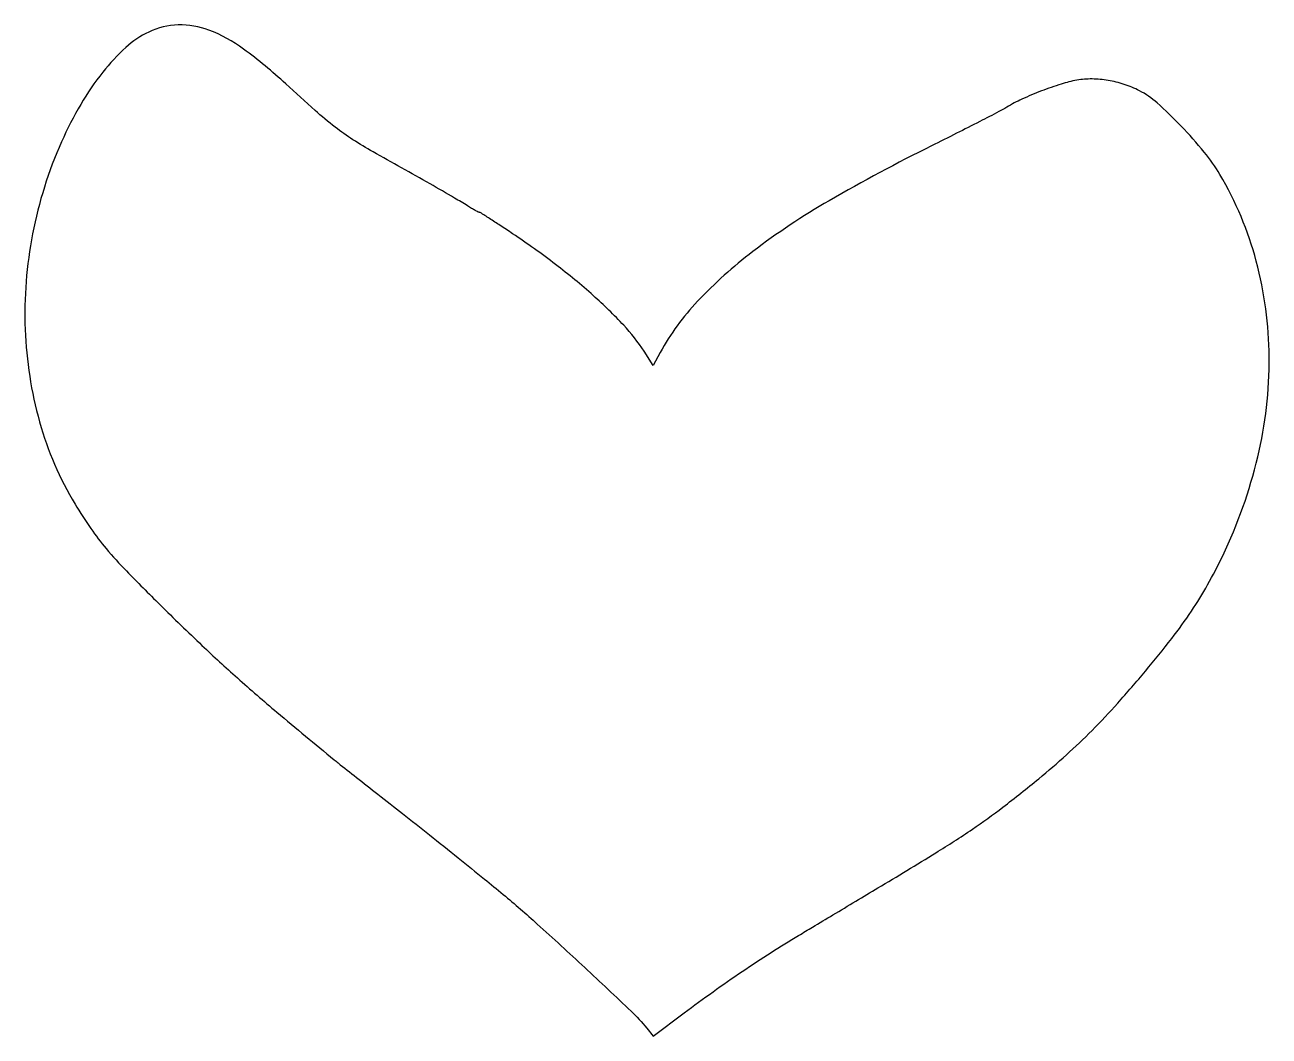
# Model space of a CAD drawing. Extents: x 0 to 464, y 0 to 377.
import ezdxf

# ---------------------------------------------------------------- set-up
doc = ezdxf.new("R2010")
doc.units = 0

msp = doc.modelspace()

# ---------------------------------------------------------------- linework, layer by layer
msp.add_lwpolyline([(46.5, 374.133299, 0.073689), (37.980737, 368.396852, 0.039898), (29.336947, 359.142792, 0.03548), (21.150124, 347.192284, 0.028023), (13.998611, 333.240543, 0.056574), (3.224347, 298.970743, 0.057307), (0.469585, 263.308986, 0.058964), (5.852075, 228.904151, 0.067301), (19.04608, 198.32838, 0.015535), (24.946164, 189.180811, 0.024215), (30.638055, 181.729617, 0.017932), (38.148715, 173.447898, 0.00484), (50.643472, 160.871767, 0.004604), (66.313747, 145.684205, 0.00828), (79.484772, 133.561208, 0.007189), (94.241772, 120.798646, 0.002618), (115.5, 103.130247, 0.005161), (116.968469, 101.947893, 0.000125), (123.815625, 96.553137, 0.000273), (131.850262, 90.233137, 0.000185), (141, 83.049568, -0.001548), (151.023064, 75.136107, -0.00126), (161.709375, 66.601131, -0.001273), (171.510717, 58.691293, -0.003329), (178.5, 52.943805, -0.010154), (191.185793, 41.925347, -0.003641), (208.82373, 25.730715, -0.002365), (226.137148, 9.446498, -0.033322), (231.912873, 3.180078), (234.325746, 0.18438), (245.912873, 8.877706, -0.006115), (256.605869, 16.697681, -0.006086), (267.503569, 24.266307, -0.006254), (278.253478, 31.345583, -0.007613), (288.5, 37.693163, -0.000018), (293.646053, 40.7734, -0.000006), (301.290625, 45.348659, -0.000006), (309.800943, 50.441793, -0.000007), (318, 55.348374, 0.003118), (339.639598, 68.481779, 0.011234), (353.18915, 77.246982, 0.014388), (364.54473, 85.447375, 0.008026), (377.912154, 96.043457, 0.012368), (388.205075, 104.909297, 0.013504), (397.742108, 114.024565, 0.012631), (407.300472, 124.167414, 0.008594), (417.676511, 136.159134, 0.009193), (427.428434, 148.274917, 0.017274), (434.777615, 158.465664, 0.019473), (440.800146, 168.260024, 0.016364), (446.423281, 179.070689, 0.053309), (459.460145, 215.879521, 0.060378), (463.692183, 253.083635, 0.063164), (458.901711, 288.752602, 0.068445), (445.380475, 321.062338, 0.038979), (439.544332, 329.395959, 0.019051), (430.917579, 339.09503, 0.018135), (421.956323, 347.775477, 0.06589), (415.433802, 352.253355, 0.037612), (409.719884, 354.634527, 0.038181), (403.742179, 356.118507, 0.03931), (397.785938, 356.646584, 0.046084), (392.136249, 356.180819, 0.032634), (386.259112, 354.745057, 0.015547), (378.907205, 352.177952, 0.015563), (371.642276, 349.122178, 0.028985), (366, 346.132682, -0.016079), (363.096851, 344.497208, -0.001556), (355.91875, 340.780594, -0.001975), (347.328257, 336.40933, -0.00156), (338, 331.745387, 0.015776), (299.830708, 311.285202, 0.0319), (271.453485, 292.392225, 0.040643), (250.887866, 273.898293, 0.064192), (236.951618, 254.741675), (234.347618, 249.98335), (230.942437, 255.241675, 0.045111), (223.356184, 264.919539, 0.021586), (212.035271, 275.955166, 0.019448), (198.000809, 287.552025, 0.015354), (181.976133, 299.01599, 0.001999), (177.368088, 302.076558, 0.003179), (173.397788, 304.654697, 0.000727), (169.904268, 306.884632, 0.142619), (169.508032, 307, -0.120802), (169.149949, 307.087796, -0.005443), (168.023686, 307.691087, -0.008859), (166.697081, 308.451298, -0.0062), (165.22856, 309.352637, 0.009105), (160.405259, 312.274612, 0.001601), (151.223559, 317.571574, 0.001771), (140.621352, 323.593102, 0.001783), (130, 329.526068, -0.017094), (122.50355, 334.02, -0.021674), (115.921496, 338.694777, -0.016068), (108.417205, 344.926712, -0.004943), (97.500691, 354.795872, 0.026755), (81.791217, 367.799572, 0.068992), (68.897, 374.846707, 0.097711), (57.481397, 376.778179, 0.10496)], format="xyb", close=True)

doc.saveas('drawing.dxf')
